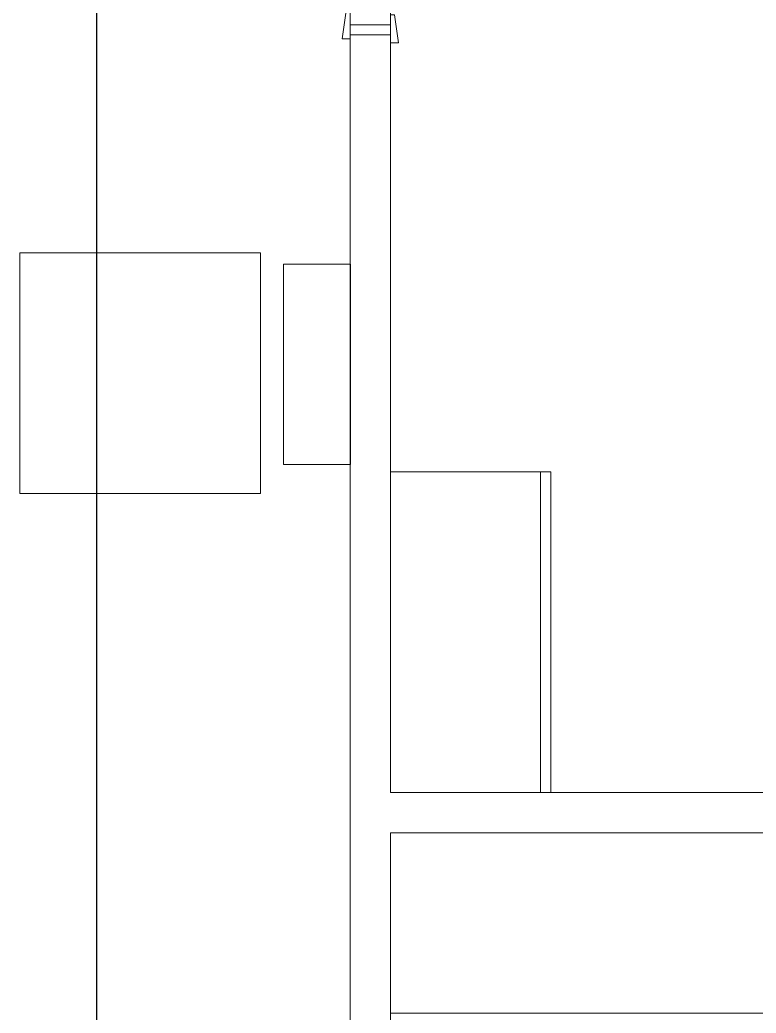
# Model space of a CAD drawing. Header units: inches. Extents: x -246178 to 57169, y -29325 to 19878.
# Drawn here: x 45373 to 47211, y 5053 to 7530 of the extents above; entities that cross this region are included whole.
import ezdxf

# ---------------------------------------------------------------- set-up
doc = ezdxf.new("R2010")
doc.units = ezdxf.units.IN
doc.header["$LTSCALE"] = 25
doc.header["$MEASUREMENT"] = 0
for name, color, linetype, lineweight in [('00-Ground Floor$0$LOADING', 253, 'Continuous', 5), ('00-Ground Floor$0$Walls', 251, 'Continuous', 5), ('00-Ground Floor$0$Wooden Joinery', 251, 'Continuous', 5), ('F-ALRM-CNDT-SPLY', 43, 'POWER SUPPLY', 25)]:
    doc.layers.add(name, color=color, linetype=linetype, lineweight=lineweight)
doc.layers.add('00-Ground Floor$0$Meubles', color=7, linetype='Continuous', lineweight=5, true_color=0xa6b1d3)
doc.styles.get("Standard").update_dxf_attribs({"font": 'arial.ttf'})
doc.linetypes.add('POWER SUPPLY', pattern='A,50.8,-4,["PS",Standard,S=4.5,R=0,X=0,Y=-2.25],-11', length=65.8)

# ---------------------------------------------------------------- blocks, each defined once
blk = doc.blocks.new('00-Ground Floor$0$A$C72370EFE')
at = {"layer": '00-Ground Floor$0$Wooden Joinery'}
for p, q in [((-0.01, -0.04), (-0.02, -0.04)), ((-0.01, -0.03), (-0.01, -0.07)), ((0, -0.03), (-0.01, -0.03)), ((0.04, -0.03), (0.05, -0.03)), ((0.05, -0.03), (0.05, -0.07)), ((0.05, -0.04), (0.06, -0.04)), ((-0.05, -0.07), (-0.05, -0.16)), ((-0.03, -0.07), (-0.03, -0.16)), ((-0.01, -0.06), (-0.02, -0.06)), ((0, -0.07), (-0.01, -0.07)), ((0.04, -0.07), (0.05, -0.07)), ((0.05, -0.06), (0.06, -0.06)), ((0.07, -0.07), (0.07, -0.16)), ((0.09, -0.07), (0.09, -0.16)), ((-0.01, -0.17), (-0.02, -0.17)), ((-0.01, -0.17), (-0.01, -0.19)), ((0.05, -0.17), (0.06, -0.17)), ((0.05, -0.17), (0.05, -0.19)), ((-0.01, -0.19), (-0.02, -0.19)), ((0.05, -0.19), (0.06, -0.19))]:
    blk.add_line(p, q, dxfattribs=at)
for centre, radius, start, end in [((-0.02, -0.07), 0.03, 90, 180), ((0.06, -0.07), 0.03, 0, 90), ((-0.02, -0.07), 0.01, 90, 180), ((0.06, -0.07), 0.01, 0, 90), ((-0.02, -0.16), 0.03, 180, 270), ((-0.02, -0.16), 0.01, 180, 270), ((0.06, -0.16), 0.01, 270, 0), ((0.06, -0.16), 0.03, 270, 0)]:
    blk.add_arc(centre, radius, start, end, dxfattribs=at)
blk = doc.blocks.new('00-Ground Floor$0$A$C5DAD61B4')
at = {"layer": '00-Ground Floor$0$Wooden Joinery'}
for points in [[(80, 959.1), (80, 969.1), (10, 979.1), (10, 959.1)], [(940, 959.1), (940, 969.1), (1010, 979.1), (1010, 959.1)], [(70, 859.1), (70, 849.1), (0, 839.1), (0, 859.1)], [(120, 859.1), (120, 0), (80, 0), (80, 859.1)], [(950, 859.1), (950, 849.1), (1020, 839.1), (1020, 859.1)]]:
    blk.add_lwpolyline(points, close=True, dxfattribs=at)
for points in [[(45, 859.1), (45, 959.1), (20, 959.1), (20, 859.1), (45, 859.1)], [(45, 859.1), (80, 859.1), (80, 899.1), (90, 899.1), (90, 959.1), (45, 959.1), (45, 859.1)], [(975, 859.1), (940, 859.1), (940, 899.1), (930, 899.1), (930, 959.1), (975, 959.1), (975, 859.1)], [(975, 859.1), (975, 959.1), (1000, 959.1), (1000, 859.1), (975, 859.1)]]:
    blk.add_lwpolyline(points, dxfattribs=at)
blk.add_arc((80, 859.1), 860, 272.666, 0, dxfattribs=at)
at = {"layer": '00-Ground Floor$0$Wooden Joinery', "xscale": 999.9999999998854, "yscale": 999.9999999998854, "zscale": 999.9999999998854, "rotation": 180}
blk.add_blockref('00-Ground Floor$0$A$C72370EFE', (120, 0), dxfattribs=at)
blk = doc.blocks.new('00-Ground Floor$0$GF21027-P')
at = {"layer": '00-Ground Floor$0$LOADING'}
for p, q in [((0.4, 0.4), (-0.4, 0.4)), ((-0.4, 0.4), (-0.4, 0)), ((0.4, 0), (0.4, 0.4)), ((-0.4, 0.025), (0.4, 0.025)), ((-0.4, 0), (0.4, 0))]:
    blk.add_line(p, q, dxfattribs=at)
blk = doc.blocks.new('00-Ground Floor$0$SHOULDER WHEEL')
at = {"layer": '00-Ground Floor$0$Meubles', "elevation": 0}
for points in [[(-946167.7, -380007.7), (-945567.5, -380007.7), (-945567.5, -380607.7), (-946167.7, -380607.7)], [(-946392.1, -380080), (-946225.5, -380080), (-946225.5, -380579.6), (-946392.1, -380579.6)]]:
    blk.add_lwpolyline(points, close=True, dxfattribs=at)

msp = doc.modelspace()

# ---------------------------------------------------------------- linework, layer by layer
at = {"layer": '00-Ground Floor$0$Walls'}
for p, q in [((46197.9, 7492.6, 0), (46297.9, 7492.6, 0)), ((46197.9, 5002.6, 0), (46197.9, 7492.6, 0)), ((46297.9, 5602.6, 0), (46297.9, 7492.6, 0)), ((46297.9, 5602.6, 0), (48817.9, 5602.6, 0)), ((46297.9, 5602.6, 0), (48817.9, 5602.6, 0)), ((46297.9, 5002.6, 0), (46297.9, 5502.6, 0)), ((46297.9, 5502.6, 0), (48817.9, 5502.6, 0)), ((46297.9, 5502.6, 0), (48817.9, 5502.6, 0))]:
    msp.add_line(p, q, dxfattribs=at)
at = {"layer": '00-Ground Floor$0$Wooden Joinery'}
msp.add_line((46297.9, 5052.6, 0), (48817.9, 5052.6, 0), dxfattribs=at)
at = {"layer": 'F-ALRM-CNDT-SPLY', "elevation": 0}
msp.add_lwpolyline([(45564.5, 7772.6), (45564.5, -2172.4)], dxfattribs=at)

# ---------------------------------------------------------------- block references
at = {"layer": '00-Ground Floor$0$LOADING', "rotation": 180}
msp.add_blockref('00-Ground Floor$0$SHOULDER WHEEL', (-900194.1, -373658.6), dxfattribs=at)
at = {"layer": '00-Ground Floor$0$LOADING', "color": 1, "xscale": -1000, "yscale": 1000, "zscale": 1000, "rotation": 89.99999997908817}
msp.add_blockref('00-Ground Floor$0$GF21027-P', (46697.9, 6002.6, 0), dxfattribs=at)
at = {"layer": '00-Ground Floor$0$Wooden Joinery', "xscale": -1, "rotation": 90}
msp.add_blockref('00-Ground Floor$0$A$C5DAD61B4', (47157, 8492.6, 0), dxfattribs=at)

doc.saveas('drawing.dxf')
